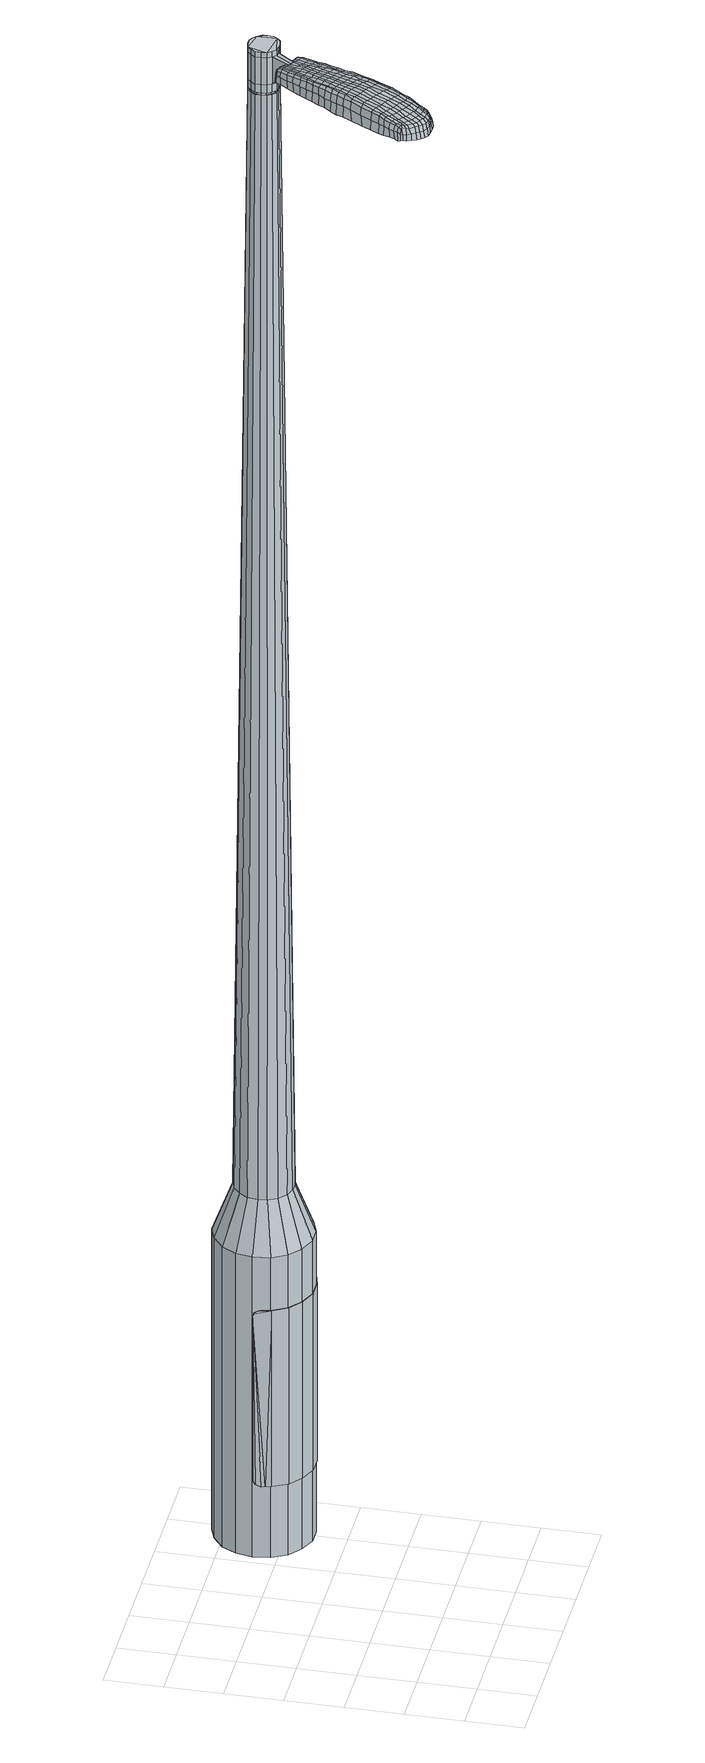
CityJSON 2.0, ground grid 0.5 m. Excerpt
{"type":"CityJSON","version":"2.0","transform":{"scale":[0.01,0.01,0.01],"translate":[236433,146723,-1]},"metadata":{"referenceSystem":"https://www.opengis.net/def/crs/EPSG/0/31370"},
"CityObjects":{
"object1":{"type":"GenericCityObject","attributes":{"cluster":521,"mean_distance_to_centroid":0.305,"new_centroid_x":236435,"new_centroid_y":146725.22,"mean_distance_to_camera":9.75,"H1":6.17,"H2":5.6,"Z_final":113.07,"cluster2":-1,"proj_x":236431.26,"proj_y":146722.97,"id_line":33900,"bearing_l":328.95,"distance":4.37,"orientation":"right","G_obj":238.95},"geometry":[{"type":"MultiSurface","lod":"2","boundaries":[[[0,1,2,3]],[[1,4,5,2]],[[4,6,7,5]],[[6,8,9,7]],[[8,10,11,9]],[[10,12,13,11]],[[12,14,15,13]],[[14,16,17,15]],[[16,18,19,17]],[[18,20,21,19]],[[20,22,23,21]],[[22,24,25,23]],[[24,26,27,25]],[[26,28,29,27]],[[28,30,31,29]],[[30,32,33,31]],[[32,34,35,33]],[[34,0,3,35]],[[36,37,38,39]],[[38,40,41,42]],[[41,43,42]],[[42,44,45,46]],[[45,47,46]],[[46,48,49,50]],[[49,51,50]],[[42,46,50,38]],[[50,52,39,38]],[[53,36,39]],[[2,5,7,35]],[[7,9,11,15]],[[11,13,15]],[[15,17,19,23]],[[19,21,23]],[[23,25,27,31]],[[27,29,31]],[[15,23,31,7]],[[31,33,35,7]],[[3,2,35]],[[1,0,54,55]],[[0,34,56,54]],[[34,32,57,56]],[[32,30,58,57]],[[30,28,59,58]],[[28,26,60,59]],[[26,24,61,60]],[[24,22,62,61]],[[22,20,63,62]],[[20,18,64,63]],[[18,16,65,64]],[[16,14,66,65]],[[14,12,67,66]],[[12,10,68,67]],[[10,8,69,68]],[[8,6,70,69]],[[6,4,71,70]],[[4,1,55,71]],[[55,54,72,73]],[[54,56,74,72]],[[56,57,75,74]],[[57,58,76,75]],[[58,59,77,76]],[[59,60,78,77]],[[60,61,79,78]],[[61,62,80,79]],[[62,63,81,80]],[[63,64,82,81]],[[64,65,83,82]],[[65,66,84,83]],[[66,67,85,84]],[[67,68,86,85]],[[68,69,87,86]],[[69,70,88,87]],[[70,71,89,88]],[[71,55,73,89]],[[90,91,92,93]],[[94,95,91,90]],[[75,96,95,94]],[[97,98,96,75]],[[77,99,98,97]],[[100,101,99,77]],[[79,102,101,100]],[[103,104,102,79]],[[81,105,104,103]],[[82,106,105,81]],[[107,108,106,82]],[[84,109,108,107]],[[110,111,109,84]],[[112,113,111,110]],[[114,115,113,112]],[[88,116,115,114]],[[117,118,116,88]],[[93,92,118,117]],[[119,120,121,122]],[[123,119,122,124]],[[125,123,124,126]],[[127,125,126,128]],[[129,127,128,130]],[[131,129,130,132]],[[133,131,132,134]],[[135,133,134,136]],[[137,135,136,138]],[[139,137,138,140]],[[141,139,140,142]],[[143,141,142,144]],[[145,143,144,146]],[[147,145,146,148]],[[149,147,148,150]],[[151,149,150,152]],[[73,72,90,93]],[[72,74,94,90]],[[74,75,94]],[[76,97,75]],[[76,77,97]],[[78,100,77]],[[78,79,100]],[[80,103,79]],[[80,81,103]],[[83,107,82]],[[83,84,107]],[[85,110,84]],[[85,86,112,110]],[[86,87,114,112]],[[87,88,114]],[[89,117,88]],[[89,73,93,117]],[[153,154,92,91]],[[154,155,118,92]],[[155,116,118]],[[156,115,116]],[[156,157,113,115]],[[157,158,111,113]],[[158,109,111]],[[159,108,109]],[[159,106,108]],[[160,104,105]],[[160,102,104]],[[161,101,102]],[[161,99,101]],[[162,98,99]],[[162,96,98]],[[163,95,96]],[[163,153,91,95]],[[39,52,151,164]],[[154,153,165,152]],[[53,39,164,120]],[[153,163,121,165]],[[36,53,120,119]],[[163,96,122,121]],[[37,36,119,123]],[[96,162,124,122]],[[38,37,123,125]],[[162,99,126,124]],[[40,38,125,127]],[[99,161,128,126]],[[41,40,127,129]],[[161,102,130,128]],[[43,41,129,131]],[[102,160,132,130]],[[42,43,131,133]],[[160,105,134,132]],[[44,42,133,135]],[[105,106,136,134]],[[45,44,135,137]],[[106,159,138,136]],[[47,45,137,139]],[[159,109,140,138]],[[46,47,139,141]],[[109,158,142,140]],[[48,46,141,143]],[[158,157,144,142]],[[49,48,143,145]],[[157,156,146,144]],[[51,49,145,147]],[[156,116,148,146]],[[50,51,147,149]],[[116,155,150,148]],[[52,50,149,151]],[[155,154,152,150]],[[151,152,166,167]],[[152,165,168,166]],[[165,121,169,168]],[[121,120,170,169]],[[120,164,171,170]],[[164,151,167,171]],[[172,173,174,175]],[[176,172,175,177]],[[172,176,178,179]],[[173,172,179,180]],[[181,182,183,184]],[[185,181,184,186]],[[181,185,187,188]],[[182,181,188,189]],[[190,191,192,193]],[[194,190,193,195]],[[190,194,196,197]],[[191,190,197,198]],[[199,200,201,202]],[[203,199,202,204]],[[199,203,205,206]],[[200,199,206,207]],[[208,209,210,211]],[[212,208,211,213]],[[208,212,214,215]],[[209,208,215,216]],[[217,218,219,220]],[[221,217,220,222]],[[217,221,223,224]],[[218,217,224,225]],[[226,227,228,229]],[[218,226,229,219]],[[226,218,225,230]],[[227,226,230,231]],[[232,233,234,235]],[[227,232,235,228]],[[232,227,231,236]],[[233,232,236,237]],[[238,176,177,239]],[[233,238,239,234]],[[238,233,237,240]],[[176,238,240,178]],[[241,242,243,244]],[[245,241,244,246]],[[241,245,247,248]],[[242,241,248,249]],[[250,251,252,253]],[[242,250,253,243]],[[250,242,249,254]],[[251,250,254,255]],[[256,257,258,259]],[[251,256,259,252]],[[256,251,255,260]],[[257,256,260,261]],[[262,263,264,265]],[[257,262,265,258]],[[262,257,261,266]],[[263,262,266,267]],[[268,173,180,269]],[[263,268,269,264]],[[268,263,267,270]],[[173,268,270,174]],[[271,272,273,274]],[[275,271,274,276]],[[271,275,277,278]],[[272,271,278,279]],[[280,281,282,283]],[[272,280,283,273]],[[280,272,279,284]],[[281,280,284,285]],[[286,287,288,289]],[[281,286,289,282]],[[286,281,285,290]],[[287,286,290,291]],[[292,185,186,293]],[[287,292,293,288]],[[292,287,291,294]],[[185,292,294,187]],[[295,296,297,298]],[[299,295,298,300]],[[295,299,301,302]],[[296,295,302,303]],[[304,305,306,307]],[[296,304,307,297]],[[304,296,303,308]],[[305,304,308,309]],[[310,311,312,313]],[[305,310,313,306]],[[310,305,309,314]],[[311,310,314,315]],[[316,317,318,319]],[[311,316,319,312]],[[316,311,315,320]],[[317,316,320,321]],[[322,182,189,323]],[[317,322,323,318]],[[322,317,321,324]],[[182,322,324,183]],[[325,211,210,326]],[[327,325,326,328]],[[325,327,329,330]],[[211,325,330,213]],[[331,327,328,332]],[[333,331,332,334]],[[331,333,335,336]],[[327,331,336,329]],[[337,333,334,338]],[[339,337,338,340]],[[337,339,341,342]],[[333,337,342,335]],[[343,339,340,344]],[[345,343,344,346]],[[343,345,347,348]],[[339,343,348,341]],[[349,345,346,350]],[[200,349,350,201]],[[349,200,207,351]],[[345,349,351,347]],[[352,353,198,197]],[[354,352,197,196]],[[352,354,355,356]],[[353,352,356,357]],[[358,359,357,356]],[[360,358,356,355]],[[358,360,361,362]],[[359,358,362,363]],[[364,365,363,362]],[[366,364,362,361]],[[364,366,367,368]],[[365,364,368,369]],[[370,371,369,368]],[[372,370,368,367]],[[370,372,205,203]],[[371,370,203,204]],[[373,374,375,376]],[[275,373,376,277]],[[373,275,276,377]],[[374,373,377,378]],[[379,194,195,380]],[[374,379,380,375]],[[379,374,378,381]],[[194,379,381,196]],[[382,383,384,385]],[[221,382,385,223]],[[382,221,222,386]],[[383,382,386,387]],[[388,389,390,391]],[[383,388,391,384]],[[388,383,387,392]],[[389,388,392,393]],[[394,191,198,395]],[[389,394,395,390]],[[394,389,393,396]],[[191,394,396,192]],[[397,398,399,400]],[[179,397,400,180]],[[397,179,178,401]],[[398,397,401,402]],[[403,404,405,406]],[[398,403,406,399]],[[403,398,402,407]],[[404,403,407,408]],[[409,202,201,410]],[[404,409,410,405]],[[409,404,408,411]],[[202,409,411,204]],[[412,413,414,415]],[[184,412,415,186]],[[412,184,183,416]],[[413,412,416,417]],[[418,206,205,419]],[[413,418,419,414]],[[418,413,417,420]],[[206,418,420,207]],[[421,422,423,424]],[[299,421,424,301]],[[421,299,300,425]],[[422,421,425,426]],[[427,212,213,428]],[[422,427,428,423]],[[427,422,426,429]],[[212,427,429,214]],[[430,431,432,433]],[[245,430,433,247]],[[430,245,246,434]],[[431,430,434,435]],[[436,437,438,439]],[[431,436,439,432]],[[436,431,435,440]],[[437,436,440,441]],[[442,209,216,443]],[[437,442,443,438]],[[442,437,441,444]],[[209,442,444,210]],[[445,446,435,434]],[[244,445,434,246]],[[445,244,243,447]],[[446,445,447,448]],[[449,450,441,440]],[[446,449,440,435]],[[449,446,448,451]],[[450,449,451,452]],[[453,326,210,444]],[[450,453,444,441]],[[453,450,452,454]],[[326,453,454,328]],[[455,456,457,458]],[[302,455,458,303]],[[455,302,301,424]],[[456,455,424,423]],[[459,330,329,460]],[[456,459,460,457]],[[459,456,423,428]],[[330,459,428,213]],[[461,462,448,447]],[[253,461,447,243]],[[461,253,252,463]],[[462,461,463,464]],[[465,466,452,451]],[[462,465,451,448]],[[465,462,464,467]],[[466,465,467,468]],[[469,332,328,454]],[[466,469,454,452]],[[469,466,468,470]],[[332,469,470,334]],[[471,472,473,474]],[[308,471,474,309]],[[471,308,303,458]],[[472,471,458,457]],[[475,336,335,476]],[[472,475,476,473]],[[475,472,457,460]],[[336,475,460,329]],[[477,478,464,463]],[[259,477,463,252]],[[477,259,258,479]],[[478,477,479,480]],[[481,482,468,467]],[[478,481,467,464]],[[481,478,480,483]],[[482,481,483,484]],[[485,338,334,470]],[[482,485,470,468]],[[485,482,484,486]],[[338,485,486,340]],[[487,488,489,490]],[[314,487,490,315]],[[487,314,309,474]],[[488,487,474,473]],[[491,342,341,492]],[[488,491,492,489]],[[491,488,473,476]],[[342,491,476,335]],[[493,494,480,479]],[[265,493,479,258]],[[493,265,264,495]],[[494,493,495,496]],[[497,498,484,483]],[[494,497,483,480]],[[497,494,496,499]],[[498,497,499,500]],[[501,344,340,486]],[[498,501,486,484]],[[501,498,500,502]],[[344,501,502,346]],[[503,504,505,506]],[[320,503,506,321]],[[503,320,315,490]],[[504,503,490,489]],[[507,348,347,508]],[[504,507,508,505]],[[507,504,489,492]],[[348,507,492,341]],[[509,510,496,495]],[[269,509,495,264]],[[509,269,180,400]],[[510,509,400,399]],[[511,512,500,499]],[[510,511,499,496]],[[511,510,399,406]],[[512,511,406,405]],[[513,350,346,502]],[[512,513,502,500]],[[513,512,405,410]],[[350,513,410,201]],[[514,515,417,416]],[[324,514,416,183]],[[514,324,321,506]],[[515,514,506,505]],[[516,351,207,420]],[[515,516,420,417]],[[516,515,505,508]],[[351,516,508,347]],[[517,518,378,377]],[[274,517,377,276]],[[517,274,273,519]],[[518,517,519,520]],[[521,354,196,381]],[[518,521,381,378]],[[521,518,520,522]],[[354,521,522,355]],[[523,524,525,526]],[[224,523,526,225]],[[523,224,223,385]],[[524,523,385,384]],[[527,528,529,530]],[[524,527,530,525]],[[527,524,384,391]],[[528,527,391,390]],[[531,353,357,532]],[[528,531,532,529]],[[531,528,390,395]],[[353,531,395,198]],[[533,534,520,519]],[[283,533,519,273]],[[533,283,282,535]],[[534,533,535,536]],[[537,360,355,522]],[[534,537,522,520]],[[537,534,536,538]],[[360,537,538,361]],[[539,540,541,542]],[[230,539,542,231]],[[539,230,225,526]],[[540,539,526,525]],[[543,544,545,546]],[[540,543,546,541]],[[543,540,525,530]],[[544,543,530,529]],[[547,359,363,548]],[[544,547,548,545]],[[547,544,529,532]],[[359,547,532,357]],[[549,550,536,535]],[[289,549,535,282]],[[549,289,288,551]],[[550,549,551,552]],[[553,366,361,538]],[[550,553,538,536]],[[553,550,552,554]],[[366,553,554,367]],[[555,556,557,558]],[[236,555,558,237]],[[555,236,231,542]],[[556,555,542,541]],[[559,560,561,562]],[[556,559,562,557]],[[559,556,541,546]],[[560,559,546,545]],[[563,365,369,564]],[[560,563,564,561]],[[563,560,545,548]],[[365,563,548,363]],[[565,566,552,551]],[[293,565,551,288]],[[565,293,186,415]],[[566,565,415,414]],[[567,372,367,554]],[[566,567,554,552]],[[567,566,414,419]],[[372,567,419,205]],[[568,569,402,401]],[[240,568,401,178]],[[568,240,237,558]],[[569,568,558,557]],[[570,571,408,407]],[[569,570,407,402]],[[570,569,557,562]],[[571,570,562,561]],[[572,371,204,411]],[[571,572,411,408]],[[572,571,561,564]],[[371,572,564,369]],[[573,574,575,576]],[[576,575,577,578]],[[579,577,575,580]],[[580,575,574,581]],[[582,583,584,585]],[[585,584,586,587]],[[588,586,584,589]],[[589,584,583,590]],[[591,592,593,594]],[[594,593,595,596]],[[597,595,593,598]],[[598,593,592,599]],[[600,601,602,603]],[[603,602,604,605]],[[606,604,602,607]],[[607,602,601,608]],[[609,610,611,612]],[[612,611,613,614]],[[615,613,611,616]],[[616,611,610,617]],[[618,619,620,621]],[[621,620,622,623]],[[624,622,620,625]],[[625,620,619,626]],[[627,628,629,630]],[[630,629,619,618]],[[626,619,629,631]],[[631,629,628,632]],[[633,634,635,636]],[[636,635,628,627]],[[632,628,635,637]],[[637,635,634,638]],[[578,577,639,640]],[[640,639,634,633]],[[638,634,639,641]],[[641,639,577,579]],[[642,643,644,645]],[[645,644,646,647]],[[648,646,644,649]],[[649,644,643,650]],[[651,652,653,654]],[[654,653,643,642]],[[650,643,653,655]],[[655,653,652,656]],[[657,658,659,660]],[[660,659,652,651]],[[656,652,659,661]],[[661,659,658,662]],[[663,664,665,666]],[[666,665,658,657]],[[662,658,665,667]],[[667,665,664,668]],[[581,574,669,670]],[[670,669,664,663]],[[668,664,669,671]],[[671,669,574,573]],[[672,673,674,675]],[[675,674,676,677]],[[678,676,674,679]],[[679,674,673,680]],[[681,682,683,684]],[[684,683,673,672]],[[680,673,683,685]],[[685,683,682,686]],[[687,688,689,690]],[[690,689,682,681]],[[686,682,689,691]],[[691,689,688,692]],[[587,586,693,694]],[[694,693,688,687]],[[692,688,693,695]],[[695,693,586,588]],[[696,697,698,699]],[[699,698,700,701]],[[702,700,698,703]],[[703,698,697,704]],[[705,706,707,708]],[[708,707,697,696]],[[704,697,707,709]],[[709,707,706,710]],[[711,712,713,714]],[[714,713,706,705]],[[710,706,713,715]],[[715,713,712,716]],[[717,718,719,720]],[[720,719,712,711]],[[716,712,719,721]],[[721,719,718,722]],[[590,583,723,724]],[[724,723,718,717]],[[722,718,723,725]],[[725,723,583,582]],[[609,612,726,727]],[[727,726,728,729]],[[730,728,726,731]],[[731,726,612,614]],[[729,728,732,733]],[[733,732,734,735]],[[736,734,732,737]],[[737,732,728,730]],[[735,734,738,739]],[[739,738,740,741]],[[742,740,738,743]],[[743,738,734,736]],[[741,740,744,745]],[[745,744,746,747]],[[748,746,744,749]],[[749,744,740,742]],[[747,746,750,751]],[[751,750,601,600]],[[608,601,750,752]],[[752,750,746,748]],[[599,753,754,598]],[[598,754,755,597]],[[756,755,754,757]],[[757,754,753,758]],[[758,759,760,757]],[[757,760,761,756]],[[762,761,760,763]],[[763,760,759,764]],[[764,765,766,763]],[[763,766,767,762]],[[768,767,766,769]],[[769,766,765,770]],[[770,771,772,769]],[[769,772,773,768]],[[606,773,772,604]],[[604,772,771,605]],[[774,775,776,777]],[[777,776,676,678]],[[677,676,776,778]],[[778,776,775,779]],[[596,595,780,781]],[[781,780,775,774]],[[779,775,780,782]],[[782,780,595,597]],[[783,784,785,786]],[[786,785,622,624]],[[623,622,785,787]],[[787,785,784,788]],[[789,790,791,792]],[[792,791,784,783]],[[788,784,791,793]],[[793,791,790,794]],[[599,592,795,796]],[[796,795,790,789]],[[794,790,795,797]],[[797,795,592,591]],[[798,799,800,801]],[[801,800,580,581]],[[579,580,800,802]],[[802,800,799,803]],[[804,805,806,807]],[[807,806,799,798]],[[803,799,806,808]],[[808,806,805,809]],[[600,603,810,811]],[[811,810,805,804]],[[809,805,810,812]],[[812,810,603,605]],[[813,814,815,816]],[[816,815,585,587]],[[582,585,815,817]],[[817,815,814,818]],[[606,607,819,820]],[[820,819,814,813]],[[818,814,819,821]],[[821,819,607,608]],[[822,823,824,825]],[[825,824,700,702]],[[701,700,824,826]],[[826,824,823,827]],[[614,613,828,829]],[[829,828,823,822]],[[827,823,828,830]],[[830,828,613,615]],[[831,832,646,833]],[[833,646,648]],[[647,646,834]],[[834,646,832,835]],[[836,837,838,839]],[[839,838,832,831]],[[835,832,838,840]],[[840,838,837,841]],[[617,610,842,843]],[[843,842,837,836]],[[841,837,842,844]],[[844,842,610,609]],[[835,845,846,834]],[[834,846,645,647]],[[642,645,846,847]],[[847,846,845,848]],[[841,849,850,840]],[[840,850,845,835]],[[848,845,850,851]],[[851,850,849,852]],[[609,727,853,844]],[[844,853,849,841]],[[852,849,853,854]],[[854,853,727,729]],[[855,856,857,858]],[[858,857,703,704]],[[702,703,857,825]],[[825,857,856,822]],[[730,731,859,860]],[[860,859,856,855]],[[822,856,859,829]],[[829,859,731,614]],[[848,861,862,847]],[[847,862,654,642]],[[651,654,862,863]],[[863,862,861,864]],[[852,865,866,851]],[[851,866,861,848]],[[864,861,866,867]],[[867,866,865,868]],[[729,733,869,854]],[[854,869,865,852]],[[868,865,869,870]],[[870,869,733,735]],[[871,872,873]],[[873,872,709,710]],[[704,709,872,858]],[[858,872,871,855]],[[736,737,874,875]],[[875,874,871,873]],[[855,871,874,860]],[[860,874,737,730]],[[864,876,877,863]],[[863,877,660,651]],[[657,660,877,878]],[[878,877,876,879]],[[868,880,881,867]],[[867,881,876,864]],[[879,876,881,882]],[[882,881,880,883]],[[735,739,884,870]],[[870,884,880,868]],[[883,880,884,885]],[[885,884,739,741]],[[886,887,888,889]],[[889,888,715,716]],[[710,715,888,873]],[[888,887,873]],[[742,743,890,891]],[[891,890,887,886]],[[873,887,890,875]],[[875,890,743,736]],[[879,892,878]],[[878,892,666,657]],[[663,666,892,893]],[[883,894,895,882]],[[882,895,892,879]],[[893,892,895,896]],[[896,895,894,897]],[[741,745,898,885]],[[885,898,894,883]],[[897,894,898,899]],[[899,898,745,747]],[[900,901,902,903]],[[903,902,721,722]],[[716,721,902,889]],[[889,902,901,886]],[[748,749,904,905]],[[905,904,901,900]],[[886,901,904,891]],[[891,904,749,742]],[[893,906,670,663]],[[581,670,906,801]],[[801,906,798]],[[897,907,908,896]],[[896,908,906,893]],[[798,906,908,807]],[[807,908,907,804]],[[747,751,909,899]],[[899,909,907,897]],[[804,907,909,811]],[[811,909,751,600]],[[818,910,911,817]],[[817,911,725,582]],[[722,725,911,903]],[[903,911,910,900]],[[608,752,912,821]],[[821,912,910,818]],[[900,910,912,905]],[[905,912,752,748]],[[779,913,914,778]],[[778,914,675,677]],[[672,675,914,915]],[[915,914,913,916]],[[597,755,917,782]],[[782,917,913,779]],[[916,913,917,918]],[[918,917,755,756]],[[919,920,921,922]],[[922,921,625,626]],[[624,625,921,786]],[[786,921,920,783]],[[923,924,925,926]],[[926,925,920,919]],[[783,920,925,792]],[[792,925,924,789]],[[758,753,927,928]],[[928,927,924,923]],[[789,924,927,796]],[[796,927,753,599]],[[916,929,930,915]],[[915,930,684,672]],[[681,684,930,931]],[[931,930,929,932]],[[756,761,933,918]],[[918,933,929,916]],[[932,929,933,934]],[[934,933,761,762]],[[935,936,937,938]],[[938,937,631,632]],[[626,631,937,922]],[[922,937,936,919]],[[939,940,941,942]],[[942,941,936,935]],[[919,936,941,926]],[[926,941,940,923]],[[764,759,943,944]],[[944,943,940,939]],[[923,940,943,928]],[[928,943,759,758]],[[932,945,946,931]],[[931,946,690,681]],[[687,690,946,947]],[[947,946,945,948]],[[762,767,949,934]],[[934,949,945,932]],[[948,945,949,950]],[[950,949,767,768]],[[951,952,953,954]],[[954,953,637,638]],[[632,637,953,938]],[[938,953,952,935]],[[955,956,957,958]],[[958,957,952,951]],[[935,952,957,942]],[[942,957,956,939]],[[770,765,959,960]],[[960,959,956,955]],[[939,956,959,944]],[[944,959,765,764]],[[948,961,962,947]],[[947,962,694,687]],[[587,694,962,816]],[[816,962,961,813]],[[768,773,963,950]],[[950,963,961,948]],[[813,961,963,820]],[[820,963,773,606]],[[803,964,965,802]],[[802,965,641,579]],[[638,641,965,954]],[[954,965,964,951]],[[809,966,967,808]],[[808,967,964,803]],[[951,964,967,958]],[[958,967,966,955]],[[605,771,968,812]],[[812,968,966,809]],[[955,966,968,960]],[[960,968,771,770]],[[573,576,175,174]],[[576,578,177,175]],[[588,589,188,187]],[[589,590,189,188]],[[591,594,193,192]],[[594,596,195,193]],[[615,616,215,214]],[[616,617,216,215]],[[618,621,220,219]],[[621,623,222,220]],[[627,630,229,228]],[[630,618,219,229]],[[633,636,235,234]],[[636,627,228,235]],[[578,640,239,177]],[[640,633,234,239]],[[648,649,248,247]],[[649,650,249,248]],[[650,655,254,249]],[[655,656,255,254]],[[656,661,260,255]],[[661,662,261,260]],[[662,667,266,261]],[[667,668,267,266]],[[668,671,270,267]],[[671,573,174,270]],[[678,679,278,277]],[[679,680,279,278]],[[680,685,284,279]],[[685,686,285,284]],[[686,691,290,285]],[[691,692,291,290]],[[692,695,294,291]],[[695,588,187,294]],[[696,699,298,297]],[[699,701,300,298]],[[705,708,307,306]],[[708,696,297,307]],[[711,714,313,312]],[[714,705,306,313]],[[717,720,319,318]],[[720,711,312,319]],[[590,724,323,189]],[[724,717,318,323]],[[774,777,376,375]],[[777,678,277,376]],[[596,781,380,195]],[[781,774,375,380]],[[623,787,386,222]],[[787,788,387,386]],[[788,793,392,387]],[[793,794,393,392]],[[794,797,396,393]],[[797,591,192,396]],[[701,826,425,300]],[[826,827,426,425]],[[827,830,429,426]],[[830,615,214,429]],[[831,833,433,432]],[[833,648,247,433]],[[836,839,439,438]],[[839,831,432,439]],[[617,843,443,216]],[[843,836,438,443]],[[969,970,971,972]],[[973,974,972,971]],[[975,976,977,978]],[[979,980,981,982]],[[970,983,984,971]],[[985,973,971,984]],[[986,975,978,987]],[[988,989,980,979]],[[983,990,991,984]],[[991,992,985,984]],[[993,986,987,994]],[[995,989,988,996]],[[990,997,998,991]],[[998,999,992,991]],[[1000,993,994,1001]],[[1002,995,996,1003]],[[1004,1005,1006,1007]],[[1008,1009,1005,1004]],[[1008,1010,1011,1009]],[[1010,1012,1013,1011]],[[1014,1015,1016,1017]],[[1018,1019,1015,1014]],[[1020,1021,1019,1018]],[[1022,1023,1021,1020]],[[1017,1006,1005,1014]],[[1014,1005,1009,1018]],[[1009,1011,1020,1018]],[[1011,1013,1022,1020]],[[978,977,974,973]],[[987,978,973,985]],[[992,994,987,985]],[[999,1001,994,992]],[[979,982,976,975]],[[988,979,975,986]],[[996,988,986,993]],[[1003,996,993,1000]],[[980,1004,1007,981]],[[989,1008,1004,980]],[[1010,1008,989,995]],[[1012,1010,995,1002]],[[1024,1025,1026,1027]],[[1026,1028,1029,1030]],[[1026,1030,1031,1032]],[[1026,1032,1027]],[[1033,1024,1027,1034]],[[1035,1034,1027,1036]],[[1037,1036,1027]],[[1038,1026,1025,1039]],[[1040,1038,1039,1041]],[[1042,1040,1041,1043]],[[1044,1042,1043,1045]],[[1046,1044,1045,1047]],[[1047,1048,1049,1050]],[[1047,1050,1051,1052]],[[1047,1052,1053,1054]],[[1053,1055,1056,1057]],[[1053,1057,1058,1059]],[[1053,1059,1054]],[[1047,1054,1046]],[[1060,1061,1025,1024]],[[1062,1063,1028,1026]],[[1064,1065,1037,1027]],[[1061,1066,1039,1025]],[[1067,1062,1026,1038]],[[1066,1068,1041,1039]],[[1069,1067,1038,1040]],[[1068,1070,1043,1041]],[[1071,1069,1040,1042]],[[1070,1072,1045,1043]],[[1073,1071,1042,1044]],[[1072,1074,1047,1045]],[[1075,1073,1044,1046]],[[1074,1076,1048,1047]],[[1077,1078,1055,1053]],[[1079,1075,1046,1054]],[[1049,1048,1076,1080]],[[1050,1049,1080,1081]],[[1051,1050,1081,1082]],[[1052,1051,1082,1083]],[[1053,1052,1083,1077]],[[1084,1060,1024,1033]],[[1085,1084,1033,1034]],[[1086,1085,1034,1035]],[[1087,1086,1035,1036]],[[1065,1087,1036,1037]],[[1029,1028,1063,1088]],[[1056,1055,1078,1089]],[[1030,1029,1088,1090]],[[1031,1030,1090,1091]],[[1032,1031,1091,1092]],[[1027,1032,1092,1064]],[[1057,1056,1089,1093]],[[1058,1057,1093,1094]],[[1059,1058,1094,1095]],[[1054,1059,1095,1079]]]}]}
},
"vertices":[
[179,184,384],[168,193,384],[168,193,96],[179,184,96],[161,206,384],[161,206,96],[159,221,384],[159,221,96],[162,235,384],[162,235,96],[169,248,384],[169,248,96],[181,257,384],[181,257,96],[194,262,384],[194,262,96],[209,261,384],[209,261,96],[223,256,384],[223,256,96],[234,246,384],[234,246,96],[241,234,384],[241,234,96],[243,219,384],[243,219,96],[240,205,384],[240,205,96],[233,192,384],[233,192,96],[221,183,384],[221,183,96],[208,178,384],[208,178,96],[193,178,384],[193,178,96],[203,207,1524],[208,208,1524],[211,211,1524],[194,208,1524],[214,215,1524],[214,220,1524],[211,228,1524],[214,224,1524],[208,231,1524],[204,233,1524],[194,232,1524],[199,233,1524],[191,229,1524],[188,225,1524],[188,215,1524],[188,220,1524],[191,211,1524],[198,207,1524],[188,198,429],[181,204,429],[196,195,429],[205,195,429],[213,198,429],[220,203,429],[225,211,429],[226,219,429],[225,228,429],[221,236,429],[214,241,429],[206,245,429],[197,245,429],[189,242,429],[182,236,429],[177,229,429],[176,220,429],[177,212,429],[194,208,1483],[191,211,1483],[198,207,1483],[203,207,1483],[208,208,1483],[211,211,1483],[214,215,1483],[214,220,1483],[214,224,1483],[211,228,1483],[208,231,1483],[204,233,1483],[199,233,1483],[194,232,1483],[191,229,1483],[188,225,1483],[188,220,1483],[188,215,1483],[194,209,1483],[194,209,1485],[191,212,1485],[191,212,1483],[199,207,1483],[199,207,1485],[203,207,1485],[207,209,1483],[207,209,1485],[211,211,1485],[213,215,1483],[213,215,1485],[214,220,1485],[213,224,1483],[213,224,1485],[211,228,1485],[208,231,1485],[203,232,1483],[203,232,1485],[199,233,1485],[195,231,1483],[195,231,1485],[191,228,1483],[191,228,1485],[189,224,1483],[189,224,1485],[188,220,1485],[189,216,1483],[189,216,1485],[203,207,1519],[198,207,1519],[198,207,1493],[203,207,1493],[208,208,1519],[208,208,1493],[211,211,1519],[211,211,1493],[214,215,1519],[214,215,1493],[214,220,1519],[214,220,1493],[214,224,1519],[214,224,1493],[211,228,1519],[211,228,1493],[208,231,1519],[208,231,1493],[204,233,1519],[204,233,1493],[199,233,1519],[199,233,1493],[194,232,1519],[194,232,1493],[191,229,1519],[191,229,1493],[188,225,1519],[188,225,1493],[188,220,1519],[188,220,1493],[188,215,1519],[188,215,1493],[191,211,1519],[191,211,1493],[194,208,1485],[191,211,1485],[188,215,1485],[188,225,1485],[191,229,1485],[194,232,1485],[204,233,1485],[214,224,1485],[214,215,1485],[208,208,1485],[198,207,1485],[194,208,1519],[194,208,1493],[182,194,1513],[182,194,1518],[184,192,1513],[187,191,1513],[187,191,1518],[184,192,1518],[129,139,1519],[133,145,1518],[131,145,1509],[127,139,1510],[125,132,1519],[123,131,1510],[127,132,1526],[131,139,1525],[135,145,1525],[162,119,1519],[166,125,1518],[165,127,1525],[162,120,1525],[158,111,1519],[157,113,1526],[159,109,1510],[163,117,1510],[166,123,1509],[110,65,1519],[106,67,1519],[106,66,1513],[109,64,1513],[114,64,1519],[113,63,1513],[114,65,1524],[110,66,1524],[107,68,1524],[148,129,1530],[151,135,1529],[149,137,1529],[145,130,1530],[143,121,1531],[140,122,1531],[146,119,1530],[151,127,1530],[155,133,1529],[189,198,1512],[187,199,1512],[186,198,1517],[188,197,1517],[192,196,1512],[191,195,1517],[191,195,1506],[189,197,1506],[186,198,1506],[100,88,1519],[101,91,1519],[100,90,1512],[98,87,1512],[99,85,1518],[98,85,1512],[100,85,1522],[101,87,1523],[103,90,1524],[103,95,1519],[106,100,1519],[104,100,1512],[102,95,1512],[105,95,1524],[107,100,1525],[109,105,1519],[113,112,1519],[111,112,1511],[107,105,1511],[110,105,1526],[114,112,1526],[119,122,1519],[117,121,1510],[120,122,1526],[171,200,1513],[167,194,1513],[168,194,1518],[172,200,1517],[175,204,1512],[175,203,1516],[173,204,1506],[170,200,1507],[165,193,1507],[163,188,1514],[158,181,1515],[160,181,1520],[164,188,1519],[161,187,1507],[157,181,1507],[154,175,1515],[150,169,1516],[151,169,1522],[156,175,1521],[152,175,1508],[148,169,1508],[146,163,1517],[141,157,1517],[143,157,1524],[147,163,1523],[144,163,1508],[140,157,1509],[137,151,1518],[139,151,1524],[135,151,1509],[130,68,1519],[132,71,1519],[131,72,1524],[129,69,1523],[129,67,1518],[128,68,1522],[129,65,1512],[131,67,1512],[133,69,1512],[135,75,1519],[139,80,1519],[138,81,1525],[134,76,1524],[136,73,1512],[139,78,1512],[142,85,1519],[146,91,1519],[145,93,1526],[141,86,1526],[143,83,1511],[147,89,1511],[152,101,1519],[151,103,1526],[153,99,1510],[197,184,1513],[193,177,1513],[194,176,1507],[197,183,1507],[199,189,1512],[200,188,1506],[198,189,1516],[196,185,1517],[193,179,1518],[190,171,1514],[186,164,1515],[187,163,1507],[191,169,1507],[189,172,1519],[186,166,1520],[183,158,1515],[180,151,1516],[180,149,1508],[184,156,1508],[182,159,1521],[179,152,1522],[176,144,1517],[173,138,1517],[173,136,1509],[177,143,1508],[175,146,1523],[172,139,1524],[169,131,1518],[170,130,1509],[168,133,1524],[186,192,1519],[183,194,1519],[182,186,1520],[180,187,1520],[184,184,1520],[188,191,1519],[178,179,1522],[176,181,1522],[174,173,1523],[172,174,1523],[177,171,1523],[181,178,1521],[170,167,1524],[168,168,1524],[167,160,1525],[164,162,1525],[169,159,1525],[173,165,1524],[163,154,1526],[160,155,1526],[159,148,1527],[156,149,1527],[162,146,1527],[166,152,1526],[155,141,1528],[152,143,1528],[158,139,1528],[112,69,1527],[109,71,1527],[116,68,1526],[118,72,1527],[114,73,1528],[111,75,1528],[118,78,1529],[114,80,1529],[121,77,1528],[125,83,1530],[121,85,1530],[118,87,1530],[125,91,1531],[122,93,1531],[129,89,1530],[133,97,1531],[130,99,1531],[127,101,1531],[136,110,1531],[133,112,1531],[140,108,1531],[127,65,1518],[124,64,1519],[124,63,1513],[127,64,1513],[127,67,1523],[124,66,1523],[119,64,1519],[119,63,1513],[119,65,1524],[99,83,1518],[99,80,1518],[101,81,1523],[100,84,1523],[98,83,1513],[98,80,1513],[100,76,1519],[102,73,1519],[103,74,1524],[101,78,1523],[99,76,1513],[101,72,1513],[104,70,1519],[105,71,1524],[103,69,1513],[133,138,1528],[134,137,1528],[138,143,1528],[137,144,1527],[128,131,1528],[130,130,1529],[137,136,1529],[139,134,1530],[143,140,1529],[141,142,1528],[132,128,1529],[134,126,1530],[142,132,1530],[146,138,1529],[137,124,1531],[160,121,1528],[158,123,1529],[154,115,1529],[156,114,1528],[164,128,1527],[162,129,1528],[155,124,1529],[150,117,1530],[158,131,1528],[199,192,1512],[198,193,1512],[197,192,1517],[198,191,1517],[200,190,1506],[198,191,1506],[195,194,1512],[194,193,1517],[195,193,1506],[177,205,1512],[178,205,1512],[177,204,1506],[175,205,1506],[176,204,1517],[178,203,1517],[180,203,1512],[182,202,1512],[181,201,1506],[179,203,1506],[180,202,1517],[182,201,1517],[185,201,1512],[184,200,1506],[184,199,1517],[174,199,1519],[175,199,1519],[169,193,1520],[171,192,1520],[177,198,1519],[179,196,1519],[173,191,1520],[175,190,1520],[181,195,1519],[177,189,1520],[195,186,1519],[194,187,1519],[190,181,1520],[192,180,1520],[191,189,1519],[187,182,1520],[165,187,1521],[167,186,1521],[161,181,1522],[163,180,1522],[169,185,1521],[171,184,1521],[165,179,1522],[167,177,1523],[173,182,1522],[169,176,1523],[188,173,1521],[187,174,1521],[183,168,1522],[185,166,1522],[184,176,1521],[180,169,1522],[157,175,1523],[159,174,1523],[153,169,1524],[154,168,1524],[161,172,1523],[163,171,1524],[157,166,1525],[159,165,1525],[166,170,1524],[162,163,1525],[181,160,1523],[179,161,1523],[176,155,1524],[178,153,1524],[176,163,1524],[173,156,1525],[149,162,1525],[150,161,1525],[145,156,1526],[146,155,1526],[153,160,1526],[155,159,1526],[149,154,1527],[151,152,1527],[158,157,1526],[154,151,1527],[174,147,1525],[172,148,1525],[169,142,1526],[171,140,1526],[169,150,1526],[165,144,1527],[141,150,1527],[142,149,1527],[145,148,1527],[147,146,1528],[150,144,1528],[167,134,1527],[165,135,1527],[162,137,1528],[128,69,1525],[125,68,1525],[130,72,1526],[127,71,1526],[121,68,1526],[123,71,1527],[102,85,1525],[102,83,1525],[104,86,1526],[103,89,1525],[103,80,1525],[104,76,1526],[106,80,1527],[104,83,1526],[106,73,1526],[108,77,1527],[133,76,1526],[130,76,1527],[136,81,1527],[134,81,1528],[126,76,1528],[130,82,1529],[105,93,1526],[106,91,1527],[109,97,1528],[108,99,1527],[107,88,1527],[109,85,1528],[113,91,1529],[111,94,1528],[111,83,1528],[115,89,1530],[140,86,1528],[137,87,1529],[144,93,1528],[142,94,1529],[133,88,1529],[138,95,1530],[111,104,1528],[112,102,1528],[117,109,1529],[115,111,1528],[114,100,1529],[116,97,1530],[121,105,1530],[119,107,1530],[119,95,1530],[124,103,1531],[150,103,1529],[148,104,1529],[144,106,1530],[122,121,1528],[123,120,1529],[125,118,1530],[128,116,1530],[130,114,1531],[133,143,1509],[135,144,1518],[131,138,1518],[129,137,1509],[126,131,1519],[124,130,1510],[128,131,1525],[133,138,1525],[137,144,1525],[163,128,1525],[164,126,1518],[161,120,1518],[160,121,1525],[156,112,1519],[156,114,1525],[157,110,1510],[161,118,1509],[165,124,1509],[107,68,1513],[108,69,1519],[110,67,1519],[110,66,1513],[114,66,1519],[114,65,1513],[115,67,1524],[111,68,1524],[108,70,1524],[148,136,1528],[151,135,1528],[147,128,1529],[145,130,1529],[143,121,1529],[140,122,1529],[146,119,1529],[150,127,1529],[154,133,1528],[185,196,1516],[186,197,1512],[188,196,1512],[187,195,1516],[190,194,1512],[190,194,1516],[190,193,1506],[188,195,1506],[185,197,1506],[102,90,1512],[103,90,1519],[102,87,1518],[100,87,1512],[101,85,1518],[100,85,1512],[102,85,1522],[103,87,1523],[105,89,1523],[106,99,1512],[108,99,1519],[105,94,1519],[104,94,1512],[107,94,1524],[109,99,1525],[112,111,1511],[114,111,1519],[110,104,1519],[109,104,1511],[112,104,1525],[116,111,1526],[120,121,1519],[118,120,1510],[122,121,1526],[170,193,1518],[168,193,1513],[173,199,1513],[174,199,1517],[176,203,1512],[176,202,1515],[174,202,1506],[171,198,1506],[167,192,1507],[161,180,1520],[160,180,1514],[164,186,1514],[165,186,1519],[163,186,1507],[158,180,1507],[153,168,1522],[151,168,1516],[156,174,1515],[157,174,1521],[154,174,1508],[150,168,1508],[145,156,1523],[143,156,1517],[147,162,1516],[149,162,1522],[145,161,1508],[141,155,1508],[139,150,1517],[141,150,1524],[137,149,1509],[130,73,1523],[131,72,1519],[129,70,1518],[128,71,1523],[127,68,1518],[127,69,1522],[128,67,1512],[130,68,1512],[131,71,1512],[136,82,1525],[137,81,1519],[134,76,1519],[133,77,1524],[134,75,1512],[138,79,1512],[144,94,1526],[145,92,1519],[140,86,1519],[140,87,1525],[141,84,1511],[145,90,1511],[150,102,1519],[150,104,1526],[151,100,1510],[192,177,1507],[192,178,1513],[195,185,1513],[196,184,1506],[197,190,1512],[198,188,1506],[196,189,1515],[195,186,1517],[191,179,1518],[185,163,1507],[185,165,1514],[188,172,1514],[189,170,1507],[188,173,1519],[184,166,1520],[178,150,1508],[178,152,1516],[181,158,1515],[182,157,1508],[181,160,1521],[177,153,1522],[171,137,1508],[171,139,1517],[174,145,1516],[175,143,1508],[174,147,1522],[170,140,1523],[167,132,1517],[168,130,1509],[167,134,1524],[185,191,1518],[183,193,1518],[181,185,1519],[179,187,1519],[184,184,1519],[188,190,1518],[178,179,1520],[175,180,1520],[174,173,1521],[172,174,1521],[176,171,1521],[180,177,1520],[170,166,1523],[168,168,1523],[166,160,1524],[164,161,1524],[169,158,1524],[173,165,1523],[162,153,1525],[160,155,1525],[159,147,1526],[156,149,1526],[161,145,1526],[165,152,1525],[155,141,1527],[152,142,1527],[158,139,1527],[110,72,1526],[112,70,1526],[116,69,1525],[118,72,1526],[114,74,1526],[112,75,1526],[115,81,1528],[118,79,1528],[121,78,1527],[125,84,1528],[121,85,1529],[119,87,1529],[122,93,1530],[125,91,1530],[129,90,1529],[133,97,1530],[130,99,1530],[127,101,1530],[133,111,1530],[136,110,1530],[139,108,1530],[124,65,1513],[123,67,1518],[126,67,1518],[127,66,1512],[126,69,1523],[124,68,1523],[119,66,1519],[119,65,1513],[119,67,1523],[103,81,1523],[101,81,1518],[101,83,1518],[102,84,1523],[100,83,1512],[100,80,1512],[104,75,1523],[103,74,1519],[102,77,1519],[103,78,1523],[101,77,1513],[103,73,1513],[105,71,1519],[106,72,1524],[105,70,1513],[139,143,1527],[135,137,1527],[134,137,1527],[138,143,1526],[129,130,1527],[130,129,1528],[143,139,1528],[139,133,1528],[137,135,1528],[141,141,1527],[132,128,1528],[135,126,1529],[142,132,1529],[146,138,1528],[137,124,1529],[153,115,1528],[158,123,1527],[159,122,1527],[155,114,1527],[162,128,1526],[161,129,1527],[154,124,1528],[150,117,1528],[158,131,1527],[196,190,1516],[196,191,1512],[198,190,1512],[197,190,1516],[198,189,1506],[197,190,1506],[194,192,1512],[193,192,1516],[194,191,1506],[176,202,1506],[177,203,1512],[175,203,1506],[176,202,1516],[177,202,1516],[180,200,1506],[181,200,1512],[179,201,1512],[178,201,1506],[179,200,1516],[181,199,1516],[183,199,1512],[183,198,1506],[183,198,1516],[175,198,1518],[174,198,1518],[170,192,1519],[171,192,1519],[179,195,1518],[176,197,1518],[173,191,1519],[175,189,1519],[181,194,1518],[177,188,1519],[190,180,1519],[193,186,1518],[194,186,1518],[191,180,1519],[190,188,1518],[187,182,1519],[167,186,1520],[166,186,1520],[162,180,1521],[163,179,1521],[171,183,1520],[169,184,1520],[165,178,1521],[167,177,1521],[173,182,1520],[169,175,1521],[186,174,1520],[187,173,1520],[183,167,1521],[183,175,1520],[180,169,1521],[158,173,1522],[158,174,1522],[154,168,1523],[154,167,1523],[163,170,1522],[161,172,1522],[157,166,1523],[159,164,1524],[165,169,1523],[161,163,1524],[175,154,1523],[179,161,1522],[180,160,1522],[176,154,1523],[176,163,1522],[172,156,1523],[150,161,1524],[146,155,1525],[155,158,1525],[153,159,1524],[149,153,1525],[151,152,1526],[157,156,1525],[154,150,1526],[168,141,1525],[172,148,1524],[173,147,1524],[169,141,1525],[169,150,1524],[165,143,1525],[142,149,1526],[147,146,1527],[145,147,1526],[150,144,1527],[165,135,1526],[166,134,1526],[161,137,1526],[125,70,1524],[127,70,1524],[129,73,1525],[127,72,1525],[120,69,1525],[123,72,1525],[105,86,1525],[103,83,1524],[103,85,1524],[105,88,1525],[107,80,1526],[105,77,1525],[104,80,1524],[106,83,1525],[107,74,1525],[109,78,1526],[130,77,1526],[132,77,1526],[135,82,1526],[133,82,1527],[126,77,1526],[129,83,1527],[110,97,1527],[107,91,1526],[107,93,1526],[110,98,1526],[113,91,1528],[110,86,1527],[108,88,1526],[112,94,1527],[112,83,1527],[116,89,1528],[137,87,1527],[139,87,1527],[143,94,1527],[141,94,1528],[133,88,1528],[137,96,1529],[117,109,1528],[113,102,1527],[113,103,1527],[117,110,1527],[121,105,1529],[117,97,1529],[115,100,1528],[119,107,1528],[119,95,1529],[124,103,1530],[147,105,1528],[149,104,1528],[144,106,1529],[124,119,1528],[123,120,1528],[128,115,1529],[126,117,1529],[131,113,1530],[175,203,1508],[180,199,1508],[163,172,1509],[156,176,1509],[151,154,1510],[144,158,1510],[130,120,1512],[122,125,1512],[131,141,1511],[139,136,1511],[121,105,1513],[114,93,1514],[107,98,1514],[113,110,1513],[186,196,1508],[169,168,1509],[158,150,1510],[138,116,1512],[147,131,1511],[129,100,1513],[122,89,1514],[192,192,1508],[176,164,1509],[166,145,1510],[146,111,1512],[155,126,1511],[129,84,1514],[137,95,1513],[198,189,1508],[183,160,1509],[173,141,1510],[154,106,1512],[163,122,1511],[137,80,1514],[145,91,1513],[108,82,1514],[106,77,1514],[100,80,1514],[100,86,1514],[115,77,1514],[112,73,1514],[122,73,1514],[118,70,1514],[129,69,1514],[124,66,1514],[106,71,1515],[107,67,1515],[106,68,1515],[102,74,1515],[110,69,1515],[108,66,1515],[114,67,1515],[109,66,1515],[117,65,1515],[110,65,1515],[225,184,334],[221,181,334],[221,181,165],[233,190,171],[225,184,165],[227,186,165],[230,188,166],[231,189,167],[232,190,169],[227,186,334],[230,188,333],[231,189,332],[232,190,331],[233,190,328],[207,177,165],[207,177,334],[192,177,165],[192,177,334],[178,183,165],[178,183,334],[167,192,165],[167,192,334],[160,205,165],[160,205,334],[159,210,334],[158,213,334],[158,216,333],[157,218,332],[157,219,331],[157,220,328],[159,210,165],[157,220,171],[157,219,169],[157,218,167],[158,216,166],[158,213,165],[223,186,334],[220,184,334],[220,184,165],[223,186,165],[231,192,171],[231,192,328],[207,179,334],[207,179,165],[193,180,334],[193,180,165],[180,185,334],[180,185,165],[169,194,334],[169,194,165],[162,206,334],[162,206,165],[162,210,334],[160,220,328],[160,220,171],[162,210,165],[161,214,334],[160,216,333],[160,218,332],[160,220,331],[226,188,334],[228,190,333],[229,191,332],[230,192,331],[226,188,165],[160,220,169],[228,190,166],[229,191,167],[230,192,169],[160,218,167],[160,216,166],[161,214,165]
]}
